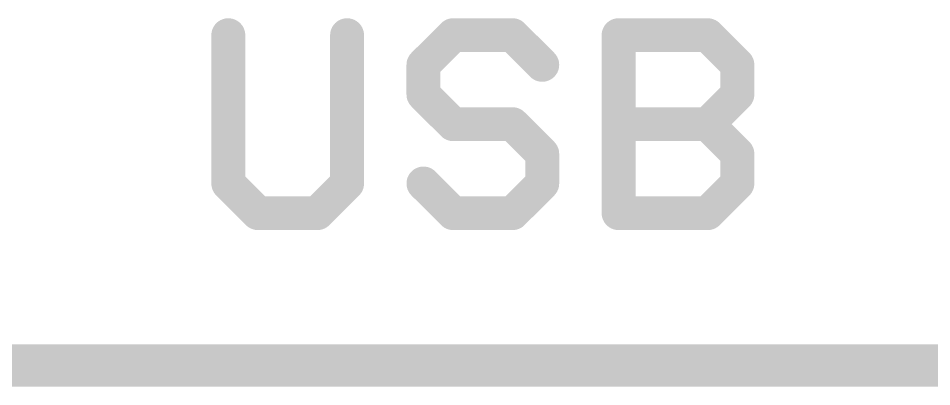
# Model space of a CAD drawing. Extents: x -20 to 87, y -15 to 38.
# Drawn here: x 12.53 to 18, y -0.13 to 2.08 of the extents above; entities that cross this region are included whole.
import ezdxf

# ---------------------------------------------------------------- set-up
doc = ezdxf.new("R2010")
doc.units = 0
for name, color, linetype in [('1', 12, 'CONTINUOUS'), ('16', 132, 'CONTINUOUS'), ('20', 53, 'CONTINUOUS'), ('21', 41, 'CONTINUOUS')]:
    doc.layers.add(name, color=color, linetype=linetype)

msp = doc.modelspace()

# ---------------------------------------------------------------- linework, layer by layer
at = {"layer": '1', "const_width": 0.254}
msp.add_lwpolyline([(34.29, 0), (-1.27, 0)], dxfattribs=at)
at = {"layer": '16', "const_width": 0.254}
msp.add_lwpolyline([(34.29, 0), (-1.27, 0)], dxfattribs=at)
at = {"layer": '20', "const_width": 0.254}
msp.add_lwpolyline([(-1.27, 0), (34.29, 0)], dxfattribs=at)
at = {"layer": '21', "const_width": 0.2032}
for points in [[(13.7884, 1.9821), (13.7884, 1.0924)], [(14.5002, 1.0924), (14.5002, 1.9821)], [(15.1357, 1.9821), (14.9578, 1.8042)], [(15.4916, 1.9821), (15.1357, 1.9821)], [(15.6696, 1.8042), (15.4916, 1.9821)], [(16.1272, 0.9144), (16.1272, 1.9821)], [(16.1272, 1.9821), (16.661, 1.9821)], [(16.661, 1.9821), (16.839, 1.8042)], [(14.9578, 1.8042), (14.9578, 1.6262)], [(16.839, 1.8042), (16.839, 1.6262)], [(14.9578, 1.6262), (15.1357, 1.4483)], [(16.839, 1.6262), (16.661, 1.4483)], [(15.1357, 1.4483), (15.4916, 1.4483)], [(15.4916, 1.4483), (15.6696, 1.2703)], [(16.1272, 1.4483), (16.661, 1.4483)], [(16.661, 1.4483), (16.839, 1.2703)], [(15.6696, 1.2703), (15.6696, 1.0924)], [(16.839, 1.2703), (16.839, 1.0924)], [(13.7884, 1.0924), (13.9663, 0.9144)], [(14.3222, 0.9144), (14.5002, 1.0924)], [(15.1357, 0.9144), (14.9578, 1.0924)], [(15.6696, 1.0924), (15.4916, 0.9144)], [(16.839, 1.0924), (16.661, 0.9144)], [(13.9663, 0.9144), (14.3222, 0.9144)], [(15.4916, 0.9144), (15.1357, 0.9144)], [(16.661, 0.9144), (16.1272, 0.9144)]]:
    msp.add_lwpolyline(points, dxfattribs=at)
at = {"layer": '21', "const_width": 0.1016}
for points in [[(13.8392, 1.9821, 1), (13.7376, 1.9821)], [(14.551, 1.9821, 1), (14.4494, 1.9821)], [(15.1357, 2.0329, 1), (15.1357, 1.9313)], [(15.1717, 1.9462, 1), (15.0998, 2.018)], [(15.5276, 2.018, 1), (15.4557, 1.9462)], [(15.4916, 1.9313, 1), (15.4916, 2.0329)], [(16.178, 1.9821, 1), (16.0764, 1.9821)], [(16.1272, 2.0329, 1), (16.1272, 1.9313)], [(16.697, 2.018, 1), (16.6251, 1.9462)], [(16.661, 1.9313, 1), (16.661, 2.0329)], [(15.0086, 1.8042, 1), (14.907, 1.8042)], [(14.9219, 1.8401, 1), (14.9937, 1.7682)], [(15.6337, 1.7682, 1), (15.7055, 1.8401)], [(16.8898, 1.8042, 1), (16.7882, 1.8042)], [(16.8031, 1.7682, 1), (16.8749, 1.8401)], [(14.9937, 1.6621, 1), (14.9219, 1.5903)], [(16.8749, 1.5903, 1), (16.8031, 1.6621)], [(14.907, 1.6262, 1), (15.0086, 1.6262)], [(16.7882, 1.6262, 1), (16.8898, 1.6262)], [(15.1357, 1.4991, 1), (15.1357, 1.3975)], [(15.0998, 1.4123, 1), (15.1717, 1.4842)], [(15.5276, 1.4842, 1), (15.4557, 1.4123)], [(15.4916, 1.3975, 1), (15.4916, 1.4991)], [(16.1272, 1.4991, 1), (16.1272, 1.3975)], [(16.697, 1.4842, 1), (16.6251, 1.4123)], [(16.6251, 1.4842, 1), (16.697, 1.4123)], [(16.661, 1.3975, 1), (16.661, 1.4991)], [(15.7204, 1.2703, 1), (15.6188, 1.2703)], [(16.8898, 1.2703, 1), (16.7882, 1.2703)], [(15.6337, 1.2344, 1), (15.7055, 1.3062)], [(16.8031, 1.2344, 1), (16.8749, 1.3062)], [(13.8243, 1.1283, 1), (13.7525, 1.0564)], [(14.5361, 1.0564, 1), (14.4643, 1.1283)], [(14.9937, 1.1283, 1), (14.9219, 1.0564)], [(15.7055, 1.0564, 1), (15.6337, 1.1283)], [(16.8749, 1.0564, 1), (16.8031, 1.1283)], [(13.7376, 1.0924, 1), (13.8392, 1.0924)], [(14.4494, 1.0924, 1), (14.551, 1.0924)], [(15.6188, 1.0924, 1), (15.7204, 1.0924)], [(16.7882, 1.0924, 1), (16.8898, 1.0924)], [(13.9663, 0.9652, 1), (13.9663, 0.8636)], [(13.9304, 0.8785, 1), (14.0023, 0.9503)], [(14.2863, 0.9503, 1), (14.3582, 0.8785)], [(14.3222, 0.8636, 1), (14.3222, 0.9652)], [(15.1357, 0.9652, 1), (15.1357, 0.8636)], [(15.0998, 0.8785, 1), (15.1717, 0.9503)], [(15.4557, 0.9503, 1), (15.5276, 0.8785)], [(15.4916, 0.8636, 1), (15.4916, 0.9652)], [(16.1272, 0.9652, 1), (16.1272, 0.8636)], [(16.6251, 0.9503, 1), (16.697, 0.8785)], [(16.661, 0.8636, 1), (16.661, 0.9652)], [(16.0764, 0.9144, 1), (16.178, 0.9144)]]:
    msp.add_lwpolyline(points, format="xyb", dxfattribs=at)

doc.saveas('drawing.dxf')
